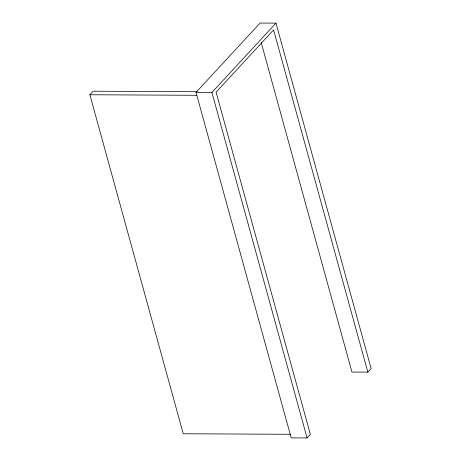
<?xml version="1.0" encoding="UTF-8"?>
<svg xmlns="http://www.w3.org/2000/svg" width="461" height="461" viewBox="0 0 461 461"><rect width="100%" height="100%" fill="white"/><g stroke="black" fill="none" stroke-linecap="round" stroke-linejoin="round"><path stroke-width="0.69" d="M290.879 434.297L183.248 433.761L89.866 94.759L93.157 91.203L197.199 91.722M367.843 372.142L273.58 29.913L216.088 92.16L310.357 434.395L307.072 437.95L291.185 437.869L196.029 92.413L260.085 23.05L275.978 23.131L371.134 368.587L367.843 372.142L351.956 372.067L261.133 42.331M196.029 92.413L211.916 92.488L275.978 23.131M89.866 94.759L196.784 95.289M211.916 92.488L307.072 437.95"/></g></svg>
